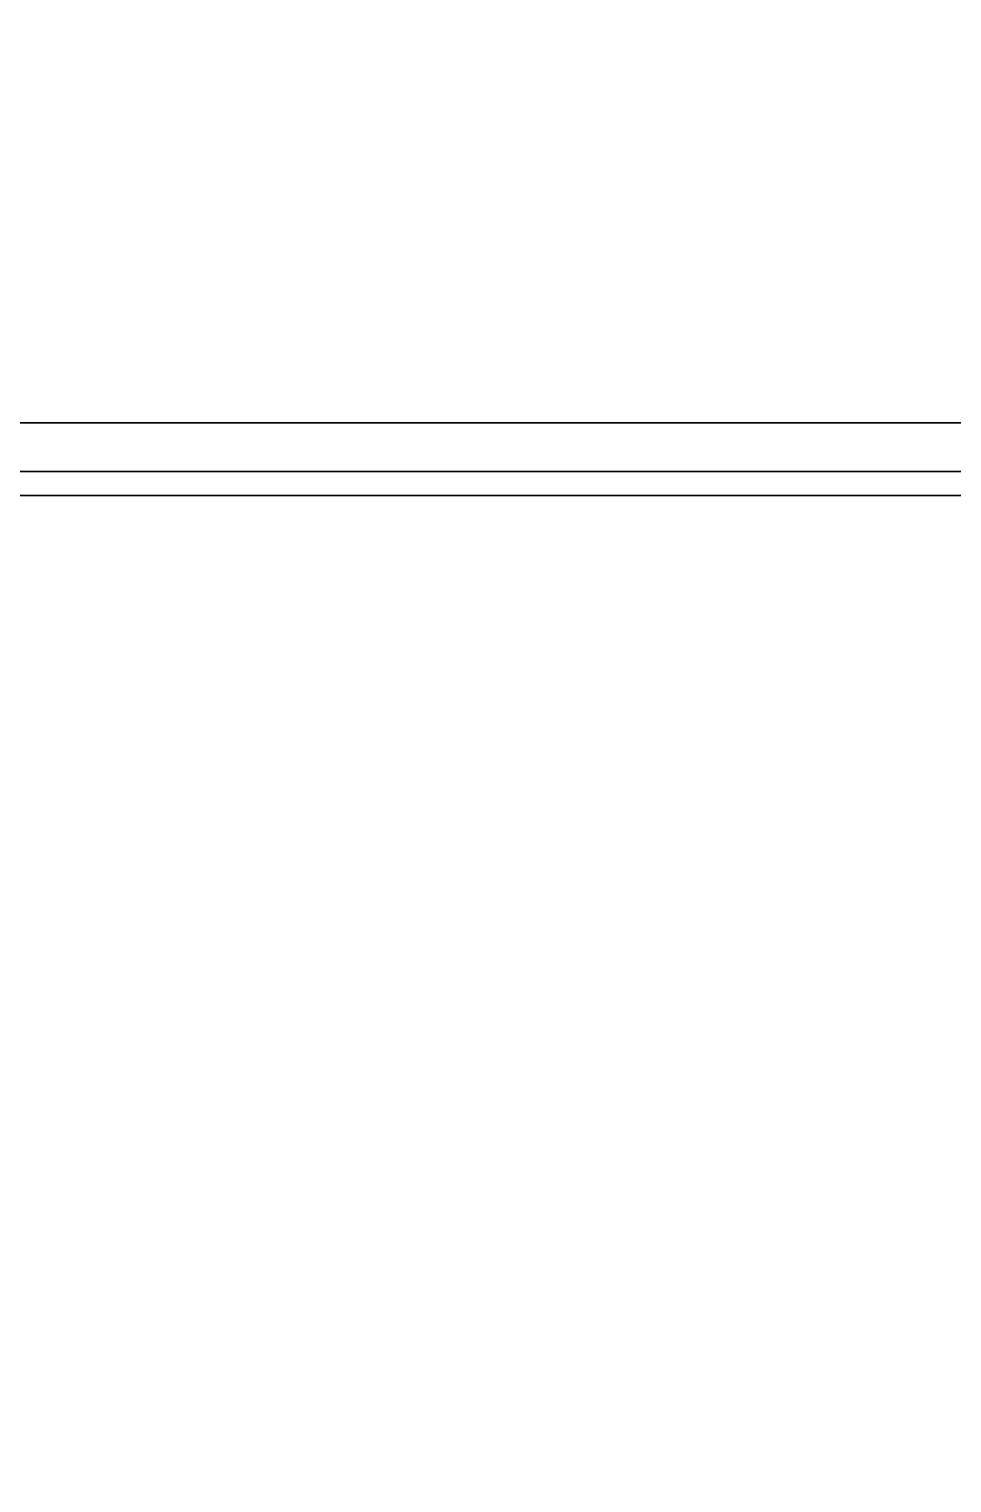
# Model space of a CAD drawing. Header units: millimetres. Extents: x -69706 to 52883, y -6882 to 68885.
# Drawn here: x 46294.049 to 46295.948, y 64975.202 to 64978.197 of the extents above; entities that cross this region are included whole.
import ezdxf

# ---------------------------------------------------------------- set-up
doc = ezdxf.new("R2010")
doc.units = ezdxf.units.MM
doc.layers.add('XFM7P20PCW$0$G-IMPT', color=252, linetype='Continuous', lineweight=9)
doc.layers.add('XFM7P20PCW$0$M-EQPM', color=252, linetype='Continuous', lineweight=9)
doc.layers.add('XFM7P20PCW$0$U-CV-DIM', color=252, linetype='Continuous')
doc.styles.add('XFM7P20PCW$0$PX-TEXT', font='isocp.shx', dxfattribs={"width": 0.7, "bigfont": 'chineset.shx'})
doc.dimstyles.new('XFM7P20PCW$0$PX-400', dxfattribs={"dimscale": 1000, "dimtxt": 0.25, "dimasz": 0.03, "dimexe": 0.1, "dimexo": 0.1, "dimgap": 0.05, "dimtad": 1, "dimdec": 0, "dimzin": 0, "dimdsep": 46, "dimtxsty": 'XFM7P20PCW$0$PX-TEXT', "dimblk": 'XFM7P20PCW$0$_Dot', "dimcen": 2, "dimclrd": 2, "dimclre": 1, "dimclrt": 4, "dimadec": 0, "dimazin": 0, "dimtfac": 1, "dimtdec": 0, "dimtix": 1, "dimtmove": 2, "dimatfit": 3, "dimfxl": 1, "dimtvp": 1, "dimtolj": 1, "dimtzin": 0, "dimarcsym": 0})

# ---------------------------------------------------------------- blocks, each defined once
blk = doc.blocks.new('XFM7P20PCW$0$ui_PCW Pump Shockproof Base - PCW防震基座-Renew_dwg_¹s_ó¹Ï UA300015 _ó_û 100x9tx6M-V89-剖面 73')
at = {"layer": 'XFM7P20PCW$0$G-IMPT'}
for p, q in [((131818.3675, 25583), (132038.3675, 25583)), ((132038.3675, 25583), (131939.3675, 25583))]:
    blk.add_line(p, q, dxfattribs=at)
blk = doc.blocks.new('XFM7P20PCW$0$ui_PCW Pump Shockproof Base - PCW防震基座-Renew_dwg_²Õ_X¹Ï OB801032 JAD-2_uÂ__W_ _ö_ûÁá_N MK1808005SLDASM-V93-剖面 73')
blk.add_blockref('XFM7P20PCW$0$ui_PCW Pump Shockproof Base - PCW防震基座-Renew_dwg_¹s_ó¹Ï UA300015 _ó_û 100x9tx6M-V89-剖面 73', (0, 0))
blk = doc.blocks.new('XFM7P20PCW$0$ui_PCW Pump Shockproof Base - PCW防震基座-Renew_dwg_XA400011 ___¹_ÐÅÒ_K_È____-V82-剖面 73')
at = {"layer": 'XFM7P20PCW$0$G-IMPT'}
for p, q in [((130616.6358, 25583.15), (130621.6581, 25583.15)), ((130621.7248, 25583.15), (130616.6358, 25583.15)), ((130622.7149, 25583.15), (130619.1182, 25583.15)), ((130619.1182, 25583.15), (130622.5445, 25583.15)), ((130622.5445, 25583.15), (130619.2079, 25583.15)), ((130619.984, 25583.15), (130622.5067, 25583.15)), ((130620.003, 25583.15), (130622.2746, 25583.15)), ((130622.3174, 25583.15), (130620.0836, 25583.15)), ((130622.0902, 25583.15), (130620.1025, 25583.15)), ((130621.4991, 25583.15), (130620.1208, 25583.15)), ((130620.1287, 25583.15), (130621.8148, 25583.15)), ((130620.4796, 25583.15), (130620.7462, 25583.15)), ((130620.7462, 25583.15), (130620.4796, 25583.15)), ((130620.5403, 25583.15), (130620.7384, 25583.15)), ((130620.5522, 25583.15), (130620.7482, 25583.15)), ((130620.5807, 25583.15), (130620.8029, 25583.15)), ((130620.798, 25583.15), (130620.5898, 25583.15)), ((130620.5972, 25583.15), (130621.6188, 25583.15)), ((130621.7913, 25583.15), (130620.6344, 25583.15)), ((130620.9109, 25583.15), (130620.6521, 25583.15)), ((130620.6521, 25583.15), (130620.9109, 25583.15)), ((130620.8618, 25583.15), (130620.6933, 25583.15)), ((130620.7791, 25583.15), (130622.7668, 25583.15)), ((130622.7997, 25583.15), (130620.784, 25583.15)), ((130620.8031, 25583.15), (130621.6266, 25583.15)), ((130621.2324, 25583.15), (130620.8168, 25583.15)), ((130620.8168, 25583.15), (130621.2324, 25583.15)), ((130621.5482, 25583.15), (130620.8345, 25583.15)), ((130620.8976, 25583.15), (130622.6343, 25583.15)), ((130621.0913, 25583.15), (130620.9187, 25583.15)), ((130620.9187, 25583.15), (130621.0913, 25583.15)), ((130621.2481, 25583.15), (130620.9678, 25583.15)), ((130621.3344, 25583.15), (130621.1482, 25583.15)), ((130621.4239, 25583.15), (130621.667, 25583.15)), ((130621.9709, 25583.15), (130621.8537, 25583.15)), ((130622.0096, 25583.15), (130622.5635, 25583.15)), ((130614.8675, 25583.05), (130641.8675, 25583.05)), ((130641.8675, 25583.05), (130614.8675, 25583.05))]:
    blk.add_line(p, q, dxfattribs=at)
at = {"layer": 'XFM7P20PCW$0$G-IMPT', "flags": 128}
for points in [[(130620.6562, 25583.15), (130620.5436, 25583.15), (130620.4287, 25583.15)], [(130620.8121, 25583.15), (130620.7104, 25583.15), (130620.6087, 25583.15)], [(130620.784, 25583.15), (130620.7884, 25583.15), (130620.798, 25583.15)], [(130620.9593, 25583.15), (130621.1429, 25583.15), (130621.319, 25583.15)], [(130621.2713, 25583.15), (130621.1157, 25583.15), (130620.9593, 25583.15)], [(130621.0326, 25583.15), (130621.1326, 25583.15), (130621.2304, 25583.15)], [(130621.5717, 25583.15), (130621.5551, 25583.15), (130621.5325, 25583.15)], [(130621.5412, 25583.15), (130621.6273, 25583.15), (130621.7067, 25583.15)], [(130621.5973, 25583.15), (130621.5866, 25583.15), (130621.5717, 25583.15)], [(130621.5952, 25583.15), (130621.6253, 25583.15), (130621.6522, 25583.15)], [(130621.7067, 25583.15), (130621.7657, 25583.15), (130621.8203, 25583.15)], [(130622.3791, 25583.15), (130622.2347, 25583.15), (130622.0902, 25583.15)], [(130622.5445, 25583.15), (130622.431, 25583.15), (130622.3174, 25583.15)]]:
    blk.add_lwpolyline(points, dxfattribs=at)
at = {"layer": 'XFM7P20PCW$0$G-IMPT'}
for points, knots in [([(130620.1461, 25583.15), (130620.1706, 25583.15), (130620.2187, 25583.15), (130620.3009, 25583.15), (130620.3863, 25583.15), (130620.4771, 25583.15), (130620.5736, 25583.15), (130620.6746, 25583.15), (130620.7797, 25583.15), (130620.892, 25583.15), (130621.0071, 25583.15), (130621.1267, 25583.15), (130621.2513, 25583.15), (130621.3796, 25583.15), (130621.5129, 25583.15), (130621.6498, 25583.15), (130621.7911, 25583.15), (130621.8868, 25583.15), (130621.9353, 25583.15)], [-1, -1, -1, -1, -0.925069, -0.852922, -0.783636, -0.717497, -0.653312, -0.591164, -0.530738, -0.471568, -0.412999, -0.355584, -0.297811, -0.240233, -0.18151, -0.122367, -0.06198, 0, 0, 0, 0]), ([(130620.9866, 25583.15), (130620.9759, 25583.15), (130620.9517, 25583.15), (130620.9197, 25583.15), (130620.8783, 25583.15), (130620.8357, 25583.15), (130620.7906, 25583.15), (130620.7396, 25583.15), (130620.6854, 25583.15), (130620.6276, 25583.15), (130620.5689, 25583.15), (130620.5101, 25583.15), (130620.4504, 25583.15), (130620.393, 25583.15), (130620.3353, 25583.15), (130620.279, 25583.15), (130620.2251, 25583.15), (130620.1855, 25583.15), (130620.1668, 25583.15)], [-1, -1, -1, -1, -0.9688, -0.929513, -0.882785, -0.828424, -0.765878, -0.696037, -0.617844, -0.532354, -0.445665, -0.364926, -0.289963, -0.220908, -0.157034, -0.098999, -0.046754, 0, 0, 0, 0]), ([(130620.2765, 25583.15), (130620.4264, 25583.15), (130620.7172, 25583.15), (130621.1386, 25583.15), (130621.5316, 25583.15), (130621.8383, 25583.15), (130622.0645, 25583.15), (130622.2229, 25583.15), (130622.3695, 25583.15), (130622.5051, 25583.15), (130622.6293, 25583.15), (130622.7427, 25583.15), (130622.8466, 25583.15), (130622.9359, 25583.15), (130623.0152, 25583.15), (130623.0858, 25583.15), (130623.1454, 25583.15), (130623.1918, 25583.15), (130623.2318, 25583.15), (130623.258, 25583.15), (130623.2728, 25583.15), (130623.2755, 25583.15), (130623.2768, 25583.15)], [-1, -1, -1, -1, -0.894657, -0.795625, -0.701931, -0.61293, -0.570274, -0.529099, -0.488878, -0.449821, -0.411646, -0.373317, -0.335548, -0.297485, -0.259519, -0.222382, -0.185284, -0.148473, -0.111902, -0.074888, -0.037896, 0, 0, 0, 0]), ([(130624.1307, 25583.15), (130624.1293, 25583.15), (130624.1265, 25583.15), (130624.1044, 25583.15), (130624.0659, 25583.15), (130624.0125, 25583.15), (130623.9464, 25583.15), (130623.8633, 25583.15), (130623.7638, 25583.15), (130623.6506, 25583.15), (130623.522, 25583.15), (130623.3814, 25583.15), (130623.2251, 25583.15), (130623.0566, 25583.15), (130622.8738, 25583.15), (130622.6792, 25583.15), (130622.4693, 25583.15), (130622.2479, 25583.15), (130622.0174, 25583.15), (130621.7822, 25583.15), (130621.5418, 25583.15), (130621.2983, 25583.15), (130621.0495, 25583.15), (130620.7975, 25583.15), (130620.5406, 25583.15), (130620.3679, 25583.15), (130620.2809, 25583.15)], [-1, -1, -1, -1, -0.950804, -0.903752, -0.858651, -0.815344, -0.773941, -0.733827, -0.69471, -0.656755, -0.619123, -0.581504, -0.543681, -0.505763, -0.466976, -0.427527, -0.386921, -0.345066, -0.302603, -0.260116, -0.217805, -0.174938, -0.132013, -0.088589, -0.044628, 0, 0, 0, 0]), ([(130620.7581, 25583.15), (130620.7359, 25583.15), (130620.6915, 25583.15), (130620.6192, 25583.15), (130620.5439, 25583.15), (130620.4906, 25583.15), (130620.4639, 25583.15)], [-1, -1, -1, -1, -0.74914, -0.499507, -0.250024, 0, 0, 0, 0]), ([(130620.7267, 25583.15), (130620.6969, 25583.15), (130620.6393, 25583.15), (130620.5805, 25583.15), (130620.5522, 25583.15)], [-1, -1, -1, -1, -0.482607, 0, 0, 0, 0]), ([(130620.5795, 25583.15), (130620.5866, 25583.15), (130620.6016, 25583.15), (130620.6204, 25583.15), (130620.6375, 25583.15), (130620.6471, 25583.15), (130620.6521, 25583.15)], [-1, -1, -1, -1, -0.7861207, -0.5482419, -0.2870967, 0, 0, 0, 0]), ([(130620.6855, 25583.15), (130620.667, 25583.15), (130620.63, 25583.15), (130620.599, 25583.15), (130620.5835, 25583.15)], [0, 0, 0, 0, 0.500784, 1, 1, 1, 1]), ([(130620.754, 25583.15), (130620.7409, 25583.15), (130620.7152, 25583.15), (130620.6729, 25583.15), (130620.63, 25583.15), (130620.5989, 25583.15), (130620.5835, 25583.15)], [-1, -1, -1, -1, -0.737841, -0.484853, -0.239181, 0, 0, 0, 0]), ([(130620.6087, 25583.15), (130620.6543, 25583.15), (130620.7431, 25583.15), (130620.8729, 25583.15), (130620.9954, 25583.15), (130621.1104, 25583.15), (130621.218, 25583.15), (130621.318, 25583.15), (130621.4109, 25583.15), (130621.47, 25583.15), (130621.4985, 25583.15)], [-1, -1, -1, -1, -0.847176, -0.702144, -0.564858, -0.435993, -0.315516, -0.202466, -0.097595, 0, 0, 0, 0]), ([(130620.6207, 25583.15), (130620.6369, 25583.15), (130620.6684, 25583.15), (130620.7107, 25583.15), (130620.7492, 25583.15), (130620.771, 25583.15), (130620.7816, 25583.15)], [-1, -1, -1, -1, -0.734704, -0.480821, -0.235313, 0, 0, 0, 0]), ([(130620.8052, 25583.15), (130620.7926, 25583.15), (130620.7662, 25583.15), (130620.7273, 25583.15), (130620.687, 25583.15), (130620.6603, 25583.15), (130620.6463, 25583.15)], [-1, -1, -1, -1, -0.7870095, -0.5502736, -0.2884103, 0, 0, 0, 0]), ([(130620.6463, 25583.15), (130620.6594, 25583.15), (130620.6848, 25583.15), (130620.7248, 25583.15), (130620.7643, 25583.15), (130620.7919, 25583.15), (130620.8052, 25583.15)], [-1, -1, -1, -1, -0.721478, -0.463218, -0.222239, 0, 0, 0, 0]), ([(130621.4893, 25583.15), (130621.4251, 25583.15), (130621.2925, 25583.15), (130621.0877, 25583.15), (130620.871, 25583.15), (130620.7228, 25583.15), (130620.6466, 25583.15)], [-1, -1, -1, -1, -0.770793, -0.527014, -0.270938, 0, 0, 0, 0]), ([(130620.6466, 25583.15), (130620.7088, 25583.15), (130620.8315, 25583.15), (130621.0129, 25583.15), (130621.189, 25583.15), (130621.3043, 25583.15), (130621.361, 25583.15)], [-1, -1, -1, -1, -0.739319, -0.485361, -0.2390133, 0, 0, 0, 0]), ([(130620.9031, 25583.15), (130620.8819, 25583.15), (130620.8404, 25583.15), (130620.778, 25583.15), (130620.717, 25583.15), (130620.6761, 25583.15), (130620.6562, 25583.15)], [-1, -1, -1, -1, -0.732094, -0.476114, -0.232366, 0, 0, 0, 0]), ([(130620.8031, 25583.15), (130620.7932, 25583.15), (130620.774, 25583.15), (130620.7422, 25583.15), (130620.7112, 25583.15), (130620.6886, 25583.15), (130620.6777, 25583.15)], [-1, -1, -1, -1, -0.72452, -0.466847, -0.226445, 0, 0, 0, 0]), ([(130620.6855, 25583.15), (130620.6968, 25583.15), (130620.7213, 25583.15), (130620.7566, 25583.15), (130620.7946, 25583.15), (130620.8193, 25583.15), (130620.8325, 25583.15)], [-1, -1, -1, -1, -0.799597, -0.566464, -0.301161, 0, 0, 0, 0]), ([(130620.6855, 25583.15), (130620.7056, 25583.15), (130620.7465, 25583.15), (130620.8064, 25583.15), (130620.8669, 25583.15), (130620.9065, 25583.15), (130620.9266, 25583.15)], [-1, -1, -1, -1, -0.762861, -0.517079, -0.262887, 0, 0, 0, 0]), ([(130620.6954, 25583.15), (130620.6956, 25583.15), (130620.6961, 25583.15), (130620.6973, 25583.15), (130620.6985, 25583.15), (130620.6995, 25583.15), (130620.7007, 25583.15), (130620.7012, 25583.15)], [-0.5127935, -0.5127935, -0.5127935, -0.5127935, -0.381694, -0.2628472, -0.1609291, -0.072854, 0, 0, 0, 0]), ([(130620.9306, 25583.15), (130620.9143, 25583.15), (130620.8808, 25583.15), (130620.8285, 25583.15), (130620.7737, 25583.15), (130620.7361, 25583.15), (130620.7169, 25583.15)], [-1, -1, -1, -1, -0.763616, -0.517997, -0.264307, 0, 0, 0, 0]), ([(130620.7169, 25583.15), (130620.7224, 25583.15), (130620.7332, 25583.15), (130620.7499, 25583.15), (130620.7674, 25583.15), (130620.7795, 25583.15), (130620.7854, 25583.15)], [-1, -1, -1, -1, -0.725953, -0.468488, -0.226177, 0, 0, 0, 0]), ([(130620.9463, 25583.15), (130620.9109, 25583.15), (130620.8389, 25583.15), (130620.7645, 25583.15), (130620.7267, 25583.15)], [-1, -1, -1, -1, -0.50784, 0, 0, 0, 0]), ([(130620.7384, 25583.15), (130620.7622, 25583.15), (130620.809, 25583.15), (130620.8783, 25583.15), (130620.9453, 25583.15), (130620.9892, 25583.15), (130621.0108, 25583.15)], [0, 0, 0, 0, 0.26218, 0.515867, 0.762141, 1, 1, 1, 1]), ([(130620.7482, 25583.15), (130620.7568, 25583.15), (130620.7732, 25583.15), (130620.7991, 25583.15), (130620.8241, 25583.15), (130620.8418, 25583.15), (130620.8502, 25583.15)], [-1, -1, -1, -1, -0.712615, -0.45016, -0.212831, 0, 0, 0, 0]), ([(130620.9893, 25583.15), (130620.9719, 25583.15), (130620.9377, 25583.15), (130620.8811, 25583.15), (130620.8221, 25583.15), (130620.7792, 25583.15), (130620.7581, 25583.15)], [-1, -1, -1, -1, -0.7350324, -0.4804079, -0.2357684, 0, 0, 0, 0]), ([(130620.7816, 25583.15), (130620.7868, 25583.15), (130620.7973, 25583.15), (130620.8118, 25583.15), (130620.8257, 25583.15), (130620.8392, 25583.15), (130620.8527, 25583.15), (130620.8653, 25583.15), (130620.878, 25583.15), (130620.8855, 25583.15), (130620.8894, 25583.15)], [-1, -1, -1, -1, -0.897109, -0.788987, -0.674449, -0.552827, -0.424932, -0.290042, -0.148653, 0, 0, 0, 0]), ([(130620.8029, 25583.15), (130620.8248, 25583.15), (130620.8673, 25583.15), (130620.9357, 25583.15), (130621.0046, 25583.15), (130621.0534, 25583.15), (130621.0771, 25583.15)], [-1, -1, -1, -1, -0.729672, -0.473329, -0.22972, 0, 0, 0, 0]), ([(130620.8031, 25583.15), (130620.8302, 25583.15), (130620.882, 25583.15), (130620.955, 25583.15), (130621.0197, 25583.15), (130621.059, 25583.15), (130621.0776, 25583.15)], [0, 0, 0, 0, 0.287756, 0.550375, 0.787772, 1, 1, 1, 1]), ([(130621.1128, 25583.15), (130621.0903, 25583.15), (130621.0442, 25583.15), (130620.9696, 25583.15), (130620.8889, 25583.15), (130620.8322, 25583.15), (130620.8031, 25583.15)], [0, 0, 0, 0, 0.230869, 0.473421, 0.729898, 1, 1, 1, 1]), ([(130620.9542, 25583.15), (130620.9417, 25583.15), (130620.9164, 25583.15), (130620.8791, 25583.15), (130620.8416, 25583.15), (130620.8175, 25583.15), (130620.8052, 25583.15)], [-1, -1, -1, -1, -0.760763, -0.513737, -0.261632, 0, 0, 0, 0]), ([(130620.8052, 25583.15), (130620.8169, 25583.15), (130620.8406, 25583.15), (130620.879, 25583.15), (130620.9203, 25583.15), (130620.9492, 25583.15), (130620.9638, 25583.15)], [-1, -1, -1, -1, -0.757074, -0.511937, -0.259159, 0, 0, 0, 0]), ([(130621.1107, 25583.15), (130621.0899, 25583.15), (130621.0468, 25583.15), (130620.9752, 25583.15), (130620.8972, 25583.15), (130620.841, 25583.15), (130620.8121, 25583.15)], [-1, -1, -1, -1, -0.77544, -0.534698, -0.27556, 0, 0, 0, 0]), ([(130620.8345, 25583.15), (130620.8522, 25583.15), (130620.8869, 25583.15), (130620.9377, 25583.15), (130620.9861, 25583.15), (130621.0173, 25583.15), (130621.0326, 25583.15)], [-1, -1, -1, -1, -0.738927, -0.486295, -0.23952, 0, 0, 0, 0]), ([(130620.8403, 25583.15), (130620.8669, 25583.15), (130620.9201, 25583.15), (130620.9984, 25583.15), (130621.0753, 25583.15), (130621.1253, 25583.15), (130621.1502, 25583.15)], [-1, -1, -1, -1, -0.7492195, -0.4985714, -0.249301, 0, 0, 0, 0]), ([(130621.0149, 25583.15), (130621.0017, 25583.15), (130620.9763, 25583.15), (130620.9414, 25583.15), (130620.9102, 25583.15), (130620.8922, 25583.15), (130620.8836, 25583.15)], [-1, -1, -1, -1, -0.720362, -0.462025, -0.222317, 0, 0, 0, 0]), ([(130621.2145, 25583.15), (130621.1892, 25583.15), (130621.1357, 25583.15), (130621.0585, 25583.15), (130620.9777, 25583.15), (130620.9251, 25583.15), (130620.8976, 25583.15)], [-1, -1, -1, -1, -0.785408, -0.547443, -0.285733, 0, 0, 0, 0]), ([(130620.9109, 25583.15), (130620.9364, 25583.15), (130620.9848, 25583.15), (130621.0528, 25583.15), (130621.1127, 25583.15), (130621.149, 25583.15), (130621.1659, 25583.15)], [-1, -1, -1, -1, -0.706296, -0.443023, -0.206779, 0, 0, 0, 0]), ([(130620.9187, 25583.15), (130620.926, 25583.15), (130620.9398, 25583.15), (130620.9599, 25583.15), (130620.9777, 25583.15), (130620.9933, 25583.15), (130621.0075, 25583.15), (130621.0194, 25583.15), (130621.0291, 25583.15), (130621.0357, 25583.15), (130621.0384, 25583.15)], [-1, -1, -1, -1, -0.786975, -0.599796, -0.437125, -0.302149, -0.190552, -0.104648, -0.042233, 0, 0, 0, 0]), ([(130621.2208, 25583.15), (130621.1983, 25583.15), (130621.1523, 25583.15), (130621.0805, 25583.15), (130621.005, 25583.15), (130620.9531, 25583.15), (130620.9266, 25583.15)], [-1, -1, -1, -1, -0.765588, -0.520538, -0.265428, 0, 0, 0, 0]), ([(130621.154, 25583.15), (130621.1347, 25583.15), (130621.0968, 25583.15), (130621.0402, 25583.15), (130620.9852, 25583.15), (130620.9486, 25583.15), (130620.9306, 25583.15)], [-1, -1, -1, -1, -0.735228, -0.479956, -0.235622, 0, 0, 0, 0]), ([(130621.1717, 25583.15), (130621.1541, 25583.15), (130621.1186, 25583.15), (130621.0632, 25583.15), (130621.0057, 25583.15), (130620.9662, 25583.15), (130620.9463, 25583.15)], [-1, -1, -1, -1, -0.756545, -0.509478, -0.257235, 0, 0, 0, 0]), ([(130620.9638, 25583.15), (130620.9764, 25583.15), (130621.0017, 25583.15), (130621.0415, 25583.15), (130621.0826, 25583.15), (130621.1105, 25583.15), (130621.1247, 25583.15)], [-1, -1, -1, -1, -0.755976, -0.509263, -0.25803, 0, 0, 0, 0]), ([(130621.9857, 25583.15), (130621.9322, 25583.15), (130621.8276, 25583.15), (130621.6754, 25583.15), (130621.5361, 25583.15), (130621.404, 25583.15), (130621.2832, 25583.15), (130621.1719, 25583.15), (130621.071, 25583.15), (130621.0157, 25583.15), (130620.9866, 25583.15)], [-1, -1, -1, -1, -0.882232, -0.769824, -0.660157, -0.549375, -0.433057, -0.303979, -0.160562, 0, 0, 0, 0]), ([(130620.9893, 25583.15), (130621.0065, 25583.15), (130621.0406, 25583.15), (130621.09, 25583.15), (130621.138, 25583.15), (130621.1682, 25583.15), (130621.1834, 25583.15)], [0, 0, 0, 0, 0.251165, 0.500766, 0.749702, 1, 1, 1, 1]), ([(130621.2461, 25583.15), (130621.2277, 25583.15), (130621.1899, 25583.15), (130621.1281, 25583.15), (130621.0611, 25583.15), (130621.0137, 25583.15), (130620.9893, 25583.15)], [0, 0, 0, 0, 0.230158, 0.472515, 0.729206, 1, 1, 1, 1]), ([(130621.0063, 25583.15), (130621.0239, 25583.15), (130621.057, 25583.15), (130621.1055, 25583.15), (130621.1487, 25583.15), (130621.1863, 25583.15), (130621.2205, 25583.15), (130621.2491, 25583.15), (130621.2726, 25583.15), (130621.2887, 25583.15), (130621.2951, 25583.15)], [-1, -1, -1, -1, -0.7869745, -0.5997961, -0.4371251, -0.3021491, -0.1905525, -0.1046477, -0.0422329, 0, 0, 0, 0]), ([(130621.2054, 25583.15), (130621.189, 25583.15), (130621.157, 25583.15), (130621.1078, 25583.15), (130621.0575, 25583.15), (130621.023, 25583.15), (130621.0063, 25583.15)], [-1, -1, -1, -1, -0.726038, -0.467075, -0.227239, 0, 0, 0, 0]), ([(130621.0441, 25583.15), (130621.1028, 25583.15), (130621.2147, 25583.15), (130621.3716, 25583.15), (130621.5112, 25583.15), (130621.5959, 25583.15), (130621.6359, 25583.15)], [-1, -1, -1, -1, -0.710896, -0.447926, -0.211262, 0, 0, 0, 0]), ([(130621.0541, 25583.15), (130621.0716, 25583.15), (130621.1057, 25583.15), (130621.1556, 25583.15), (130621.2028, 25583.15), (130621.2333, 25583.15), (130621.2481, 25583.15)], [0, 0, 0, 0, 0.27048, 0.526159, 0.77028, 1, 1, 1, 1]), ([(130621.0771, 25583.15), (130621.099, 25583.15), (130621.1406, 25583.15), (130621.2032, 25583.15), (130621.2616, 25583.15), (130621.3008, 25583.15), (130621.319, 25583.15)], [-1, -1, -1, -1, -0.703736, -0.439578, -0.204222, 0, 0, 0, 0]), ([(130621.0776, 25583.15), (130621.0977, 25583.15), (130621.1372, 25583.15), (130621.1928, 25583.15), (130621.2452, 25583.15), (130621.2773, 25583.15), (130621.2931, 25583.15)], [0, 0, 0, 0, 0.263462, 0.517513, 0.762875, 1, 1, 1, 1]), ([(130621.0834, 25583.15), (130621.0997, 25583.15), (130621.132, 25583.15), (130621.1824, 25583.15), (130621.2331, 25583.15), (130621.268, 25583.15), (130621.2853, 25583.15)], [-1, -1, -1, -1, -0.740704, -0.487495, -0.240719, 0, 0, 0, 0]), ([(130621.7684, 25583.15), (130621.7161, 25583.15), (130621.6097, 25583.15), (130621.443, 25583.15), (130621.2687, 25583.15), (130621.1481, 25583.15), (130621.0869, 25583.15)], [-1, -1, -1, -1, -0.760787, -0.51364, -0.261023, 0, 0, 0, 0]), ([(130621.3559, 25583.15), (130621.3369, 25583.15), (130621.2971, 25583.15), (130621.237, 25583.15), (130621.1738, 25583.15), (130621.1311, 25583.15), (130621.109, 25583.15)], [-1, -1, -1, -1, -0.781883, -0.542917, -0.282261, 0, 0, 0, 0]), ([(130621.3709, 25583.15), (130621.3306, 25583.15), (130621.2507, 25583.15), (130621.1572, 25583.15), (130621.1107, 25583.15)], [-1, -1, -1, -1, -0.496986, 0, 0, 0, 0]), ([(130621.3402, 25583.15), (130621.3244, 25583.15), (130621.2915, 25583.15), (130621.2372, 25583.15), (130621.1774, 25583.15), (130621.1348, 25583.15), (130621.1128, 25583.15)], [0, 0, 0, 0, 0.223807, 0.46508, 0.72364, 1, 1, 1, 1]), ([(130621.1502, 25583.15), (130621.1735, 25583.15), (130621.2193, 25583.15), (130621.2845, 25583.15), (130621.3458, 25583.15), (130621.3841, 25583.15), (130621.4029, 25583.15)], [-1, -1, -1, -1, -0.737882, -0.484791, -0.238146, 0, 0, 0, 0]), ([(130621.3716, 25583.15), (130621.3551, 25583.15), (130621.3215, 25583.15), (130621.2686, 25583.15), (130621.2128, 25583.15), (130621.1739, 25583.15), (130621.154, 25583.15)], [-1, -1, -1, -1, -0.764518, -0.520396, -0.264922, 0, 0, 0, 0]), ([(130621.3992, 25583.15), (130621.3798, 25583.15), (130621.3418, 25583.15), (130621.2844, 25583.15), (130621.2281, 25583.15), (130621.1903, 25583.15), (130621.1717, 25583.15)], [-1, -1, -1, -1, -0.735679, -0.481559, -0.236439, 0, 0, 0, 0]), ([(130621.1834, 25583.15), (130621.2012, 25583.15), (130621.2365, 25583.15), (130621.2859, 25583.15), (130621.3318, 25583.15), (130621.3598, 25583.15), (130621.3736, 25583.15)], [0, 0, 0, 0, 0.258978, 0.511107, 0.757656, 1, 1, 1, 1]), ([(130621.3989, 25583.15), (130621.3679, 25583.15), (130621.3089, 25583.15), (130621.2387, 25583.15), (130621.2054, 25583.15)], [-1, -1, -1, -1, -0.474804, 0, 0, 0, 0]), ([(130621.5791, 25583.15), (130621.5457, 25583.15), (130621.4788, 25583.15), (130621.3853, 25583.15), (130621.2962, 25583.15), (130621.2419, 25583.15), (130621.2145, 25583.15)], [-1, -1, -1, -1, -0.753003, -0.503942, -0.253784, 0, 0, 0, 0]), ([(130621.45, 25583.15), (130621.4319, 25583.15), (130621.3958, 25583.15), (130621.3392, 25583.15), (130621.2809, 25583.15), (130621.2409, 25583.15), (130621.2208, 25583.15)], [-1, -1, -1, -1, -0.749713, -0.498943, -0.24995, 0, 0, 0, 0]), ([(130621.2266, 25583.15), (130621.2311, 25583.15), (130621.2398, 25583.15), (130621.249, 25583.15), (130621.255, 25583.15), (130621.2556, 25583.15), (130621.256, 25583.15)], [-1, -1, -1, -1, -0.725332, -0.466783, -0.226842, 0, 0, 0, 0]), ([(130621.2304, 25583.15), (130621.2462, 25583.15), (130621.2786, 25583.15), (130621.327, 25583.15), (130621.3777, 25583.15), (130621.4113, 25583.15), (130621.4285, 25583.15)], [-1, -1, -1, -1, -0.770274, -0.527664, -0.270836, 0, 0, 0, 0]), ([(130621.4326, 25583.15), (130621.4198, 25583.15), (130621.3932, 25583.15), (130621.3486, 25583.15), (130621.2997, 25583.15), (130621.2643, 25583.15), (130621.2461, 25583.15)], [0, 0, 0, 0, 0.224954, 0.466246, 0.724496, 1, 1, 1, 1]), ([(130621.3129, 25583.15), (130621.308, 25583.15), (130621.2971, 25583.15), (130621.2847, 25583.15), (130621.2731, 25583.15), (130621.2671, 25583.15), (130621.2638, 25583.15)], [-1, -1, -1, -1, -0.816951, -0.588929, -0.317878, 0, 0, 0, 0]), ([(130621.8392, 25583.15), (130621.798, 25583.15), (130621.7122, 25583.15), (130621.576, 25583.15), (130621.4277, 25583.15), (130621.3246, 25583.15), (130621.2713, 25583.15)], [-1, -1, -1, -1, -0.777093, -0.536363, -0.277675, 0, 0, 0, 0]), ([(130621.2853, 25583.15), (130621.3004, 25583.15), (130621.3292, 25583.15), (130621.3716, 25583.15), (130621.4105, 25583.15), (130621.4362, 25583.15), (130621.4483, 25583.15)], [-1, -1, -1, -1, -0.7108206, -0.4493652, -0.2115895, 0, 0, 0, 0]), ([(130621.319, 25583.15), (130621.3536, 25583.15), (130621.4254, 25583.15), (130621.5309, 25583.15), (130621.6402, 25583.15), (130621.7123, 25583.15), (130621.7495, 25583.15)], [-1, -1, -1, -1, -0.774593, -0.533149, -0.274361, 0, 0, 0, 0]), ([(130621.319, 25583.15), (130621.3334, 25583.15), (130621.3607, 25583.15), (130621.3997, 25583.15), (130621.4381, 25583.15), (130621.4631, 25583.15), (130621.4746, 25583.15)], [-1, -1, -1, -1, -0.698279, -0.430065, -0.198602, 0, 0, 0, 0]), ([(130621.333, 25583.15), (130621.3695, 25583.15), (130621.445, 25583.15), (130621.5084, 25583.15), (130621.5412, 25583.15)], [-1, -1, -1, -1, -0.51715, 0, 0, 0, 0]), ([(130621.3443, 25583.15), (130621.3566, 25583.15), (130621.3821, 25583.15), (130621.4189, 25583.15), (130621.4563, 25583.15), (130621.4807, 25583.15), (130621.4933, 25583.15)], [-1, -1, -1, -1, -0.773853, -0.533133, -0.274764, 0, 0, 0, 0]), ([(130621.361, 25583.15), (130621.4097, 25583.15), (130621.5079, 25583.15), (130621.6558, 25583.15), (130621.8063, 25583.15), (130621.9068, 25583.15), (130621.9577, 25583.15)], [-1, -1, -1, -1, -0.757195, -0.509989, -0.258142, 0, 0, 0, 0]), ([(130621.5791, 25583.15), (130621.5665, 25583.15), (130621.5406, 25583.15), (130621.4913, 25583.15), (130621.4355, 25583.15), (130621.3928, 25583.15), (130621.3709, 25583.15)], [-1, -1, -1, -1, -0.768988, -0.524932, -0.269199, 0, 0, 0, 0]), ([(130621.601, 25583.15), (130621.5809, 25583.15), (130621.5419, 25583.15), (130621.4834, 25583.15), (130621.4272, 25583.15), (130621.3897, 25583.15), (130621.3716, 25583.15)], [-1, -1, -1, -1, -0.725092, -0.467151, -0.225307, 0, 0, 0, 0]), ([(130621.5931, 25583.15), (130621.5639, 25583.15), (130621.5062, 25583.15), (130621.4344, 25583.15), (130621.3989, 25583.15)], [-1, -1, -1, -1, -0.494283, 0, 0, 0, 0]), ([(130621.4029, 25583.15), (130621.4191, 25583.15), (130621.4521, 25583.15), (130621.5005, 25583.15), (130621.5491, 25583.15), (130621.581, 25583.15), (130621.5973, 25583.15)], [-1, -1, -1, -1, -0.7641964, -0.5189845, -0.2648082, 0, 0, 0, 0]), ([(130623.2768, 25583.15), (130623.2755, 25583.15), (130623.2728, 25583.15), (130623.2495, 25583.15), (130623.2151, 25583.15), (130623.1621, 25583.15), (130623.0972, 25583.15), (130623.0171, 25583.15), (130622.9208, 25583.15), (130622.8115, 25583.15), (130622.6871, 25583.15), (130622.5486, 25583.15), (130622.3954, 25583.15), (130622.23, 25583.15), (130622.0474, 25583.15), (130621.8531, 25583.15), (130621.6438, 25583.15), (130621.4982, 25583.15), (130621.4239, 25583.15)], [-1, -1, -1, -1, -0.936664, -0.874889, -0.815312, -0.75679, -0.699112, -0.64163, -0.584239, -0.525613, -0.466034, -0.405992, -0.344928, -0.28139, -0.215625, -0.147009, -0.0751, 0, 0, 0, 0]), ([(130621.6286, 25583.15), (130621.6157, 25583.15), (130621.5897, 25583.15), (130621.5458, 25583.15), (130621.5, 25583.15), (130621.4667, 25583.15), (130621.45, 25583.15)], [-1, -1, -1, -1, -0.750026, -0.501172, -0.251189, 0, 0, 0, 0]), ([(130624.1307, 25583.15), (130624.13, 25583.15), (130624.1287, 25583.15), (130624.1129, 25583.15), (130624.0901, 25583.15), (130624.0561, 25583.15), (130624.0115, 25583.15), (130623.958, 25583.15), (130623.8963, 25583.15), (130623.8238, 25583.15), (130623.7396, 25583.15), (130623.6487, 25583.15), (130623.5457, 25583.15), (130623.4321, 25583.15), (130623.3113, 25583.15), (130623.1784, 25583.15), (130623.0371, 25583.15), (130622.8863, 25583.15), (130622.7279, 25583.15), (130622.5645, 25583.15), (130622.3951, 25583.15), (130622.2203, 25583.15), (130622.0414, 25583.15), (130621.857, 25583.15), (130621.6675, 25583.15), (130621.5391, 25583.15), (130621.4743, 25583.15)], [-1, -1, -1, -1, -0.947507, -0.897175, -0.848603, -0.801967, -0.757124, -0.714001, -0.672151, -0.631605, -0.592148, -0.553162, -0.514834, -0.476659, -0.438398, -0.40008, -0.361504, -0.322209, -0.28271, -0.243395, -0.203932, -0.164114, -0.124286, -0.083737, -0.04224, 0, 0, 0, 0]), ([(130621.4743, 25583.15), (130621.568, 25583.15), (130621.748, 25583.15), (130622.0031, 25583.15), (130622.2325, 25583.15), (130622.4392, 25583.15), (130622.6207, 25583.15), (130622.7844, 25583.15), (130622.9262, 25583.15), (130623.0523, 25583.15), (130623.1514, 25583.15), (130623.2248, 25583.15), (130623.2683, 25583.15), (130623.274, 25583.15), (130623.2768, 25583.15)], [-1, -1, -1, -1, -0.906204, -0.819812, -0.739637, -0.665153, -0.592907, -0.518552, -0.440729, -0.35773, -0.271414, -0.184022, -0.093965, 0, 0, 0, 0]), ([(130621.5325, 25583.15), (130621.5287, 25583.15), (130621.5208, 25583.15), (130621.5074, 25583.15), (130621.4922, 25583.15), (130621.4812, 25583.15), (130621.4756, 25583.15)], [-1, -1, -1, -1, -0.773722, -0.530976, -0.273738, 0, 0, 0, 0]), ([(130622.0334, 25583.15), (130621.9441, 25583.15), (130621.7636, 25583.15), (130621.5813, 25583.15), (130621.4893, 25583.15)], [-1, -1, -1, -1, -0.504808, 0, 0, 0, 0]), ([(130621.4933, 25583.15), (130621.5055, 25583.15), (130621.5294, 25583.15), (130621.5609, 25583.15), (130621.5883, 25583.15), (130621.6035, 25583.15), (130621.6109, 25583.15)], [-1, -1, -1, -1, -0.731606, -0.475269, -0.232824, 0, 0, 0, 0]), ([(130621.4985, 25583.15), (130621.5531, 25583.15), (130621.6604, 25583.15), (130621.8153, 25583.15), (130621.9618, 25583.15), (130622.054, 25583.15), (130622.0993, 25583.15)], [-1, -1, -1, -1, -0.735812, -0.481218, -0.236313, 0, 0, 0, 0]), ([(130621.6893, 25583.15), (130621.6852, 25583.15), (130621.6758, 25583.15), (130621.6602, 25583.15), (130621.6412, 25583.15), (130621.6191, 25583.15), (130621.5937, 25583.15), (130621.565, 25583.15), (130621.5332, 25583.15), (130621.5108, 25583.15), (130621.4991, 25583.15)], [-1, -1, -1, -1, -0.93317, -0.849892, -0.750593, -0.634621, -0.500616, -0.351413, -0.184073, 0, 0, 0, 0]), ([(130621.5206, 25583.15), (130621.5282, 25583.15), (130621.5429, 25583.15), (130621.5625, 25583.15), (130621.5801, 25583.15), (130621.5903, 25583.15), (130621.5952, 25583.15)], [-1, -1, -1, -1, -0.728586, -0.471311, -0.228703, 0, 0, 0, 0]), ([(130621.9906, 25583.15), (130621.9888, 25583.15), (130621.9832, 25583.15), (130621.9607, 25583.15), (130621.9292, 25583.15), (130621.8837, 25583.15), (130621.8265, 25583.15), (130621.7552, 25583.15), (130621.672, 25583.15), (130621.6114, 25583.15), (130621.5791, 25583.15)], [-1, -1, -1, -1, -0.971972, -0.917633, -0.835396, -0.725018, -0.586403, -0.419337, -0.223944, 0, 0, 0, 0]), ([(130621.8154, 25583.15), (130621.8117, 25583.15), (130621.8032, 25583.15), (130621.7869, 25583.15), (130621.7656, 25583.15), (130621.7381, 25583.15), (130621.7059, 25583.15), (130621.6689, 25583.15), (130621.6258, 25583.15), (130621.5952, 25583.15), (130621.5791, 25583.15)], [-1, -1, -1, -1, -0.941928, -0.86521, -0.771228, -0.655435, -0.520599, -0.366702, -0.193661, 0, 0, 0, 0]), ([(130621.7586, 25583.15), (130621.7435, 25583.15), (130621.7144, 25583.15), (130621.6707, 25583.15), (130621.6316, 25583.15), (130621.6056, 25583.15), (130621.5931, 25583.15)], [-1, -1, -1, -1, -0.718399, -0.456703, -0.219277, 0, 0, 0, 0]), ([(130621.7501, 25583.15), (130621.7479, 25583.15), (130621.7425, 25583.15), (130621.732, 25583.15), (130621.7182, 25583.15), (130621.7004, 25583.15), (130621.6793, 25583.15), (130621.6544, 25583.15), (130621.6261, 25583.15), (130621.6059, 25583.15), (130621.5952, 25583.15)], [-1, -1, -1, -1, -0.951511, -0.882311, -0.78976, -0.675249, -0.539428, -0.382259, -0.201495, 0, 0, 0, 0]), ([(130621.7736, 25583.15), (130621.7728, 25583.15), (130621.7706, 25583.15), (130621.7625, 25583.15), (130621.75, 25583.15), (130621.7322, 25583.15), (130621.71, 25583.15), (130621.6826, 25583.15), (130621.6504, 25583.15), (130621.6271, 25583.15), (130621.6147, 25583.15)], [-1, -1, -1, -1, -0.968927, -0.913235, -0.830474, -0.720815, -0.582324, -0.416457, -0.222362, 0, 0, 0, 0]), ([(130621.7579, 25583.15), (130621.7484, 25583.15), (130621.7299, 25583.15), (130621.6983, 25583.15), (130621.6651, 25583.15), (130621.6406, 25583.15), (130621.6286, 25583.15)], [-1, -1, -1, -1, -0.729332, -0.472969, -0.230255, 0, 0, 0, 0]), ([(130621.6522, 25583.15), (130621.6563, 25583.15), (130621.6647, 25583.15), (130621.6762, 25583.15), (130621.6874, 25583.15), (130621.6939, 25583.15), (130621.6972, 25583.15)], [-1, -1, -1, -1, -0.7594194, -0.5125604, -0.2593977, 0, 0, 0, 0]), ([(130621.6581, 25583.15), (130621.7332, 25583.15), (130621.8786, 25583.15), (130622.0902, 25583.15), (130622.2889, 25583.15), (130622.4751, 25583.15), (130622.6483, 25583.15), (130622.808, 25583.15), (130622.9556, 25583.15), (130623.1316, 25583.15), (130623.3314, 25583.15), (130623.5432, 25583.15), (130623.7239, 25583.15), (130623.8727, 25583.15), (130623.9875, 25583.15), (130624.0708, 25583.15), (130624.1224, 25583.15), (130624.1279, 25583.15), (130624.1307, 25583.15)], [-1, -1, -1, -1, -0.938789, -0.881541, -0.827367, -0.776223, -0.728754, -0.684024, -0.642369, -0.603485, -0.530175, -0.459465, -0.388246, -0.315654, -0.24107, -0.164778, -0.084676, 0, 0, 0, 0]), ([(130621.667, 25583.15), (130621.7648, 25583.15), (130621.9561, 25583.15), (130622.2299, 25583.15), (130622.4869, 25583.15), (130622.7263, 25583.15), (130622.9469, 25583.15), (130623.1513, 25583.15), (130623.3354, 25583.15), (130623.5034, 25583.15), (130623.6516, 25583.15), (130623.7796, 25583.15), (130623.8884, 25583.15), (130623.9779, 25583.15), (130624.0453, 25583.15), (130624.0944, 25583.15), (130624.1247, 25583.15), (130624.1286, 25583.15), (130624.1307, 25583.15)], [-1, -1, -1, -1, -0.928422, -0.859984, -0.793803, -0.729844, -0.667999, -0.607245, -0.547421, -0.487747, -0.428468, -0.369848, -0.311231, -0.251836, -0.191297, -0.129744, -0.0661, 0, 0, 0, 0]), ([(130623.2768, 25583.15), (130623.2751, 25583.15), (130623.2718, 25583.15), (130623.2374, 25583.15), (130623.1859, 25583.15), (130623.1107, 25583.15), (130623.0191, 25583.15), (130622.9111, 25583.15), (130622.7862, 25583.15), (130622.6709, 25583.15), (130622.5683, 25583.15), (130622.4792, 25583.15), (130622.3798, 25583.15), (130622.2694, 25583.15), (130622.1484, 25583.15), (130622.0163, 25583.15), (130621.874, 25583.15), (130621.7757, 25583.15), (130621.7248, 25583.15)], [-1, -1, -1, -1, -0.926406, -0.856197, -0.788685, -0.720828, -0.653095, -0.586284, -0.518288, -0.448119, -0.409042, -0.365423, -0.317132, -0.264073, -0.205405, -0.141897, -0.073428, 0, 0, 0, 0]), ([(130621.7495, 25583.15), (130621.7684, 25583.15), (130621.8034, 25583.15), (130621.8526, 25583.15), (130621.8939, 25583.15), (130621.9282, 25583.15), (130621.9547, 25583.15), (130621.9734, 25583.15), (130621.9877, 25583.15), (130621.9898, 25583.15), (130621.9906, 25583.15)], [-1, -1, -1, -1, -0.774373, -0.582105, -0.414407, -0.279989, -0.171827, -0.095193, -0.038795, 0, 0, 0, 0]), ([(130622.3125, 25583.15), (130622.2697, 25583.15), (130622.185, 25583.15), (130622.0505, 25583.15), (130621.9124, 25583.15), (130621.8162, 25583.15), (130621.7684, 25583.15)], [-1, -1, -1, -1, -0.743626, -0.492167, -0.244774, 0, 0, 0, 0]), ([(130621.8203, 25583.15), (130621.8609, 25583.15), (130621.939, 25583.15), (130622.0123, 25583.15), (130622.0474, 25583.15)], [-1, -1, -1, -1, -0.479808, 0, 0, 0, 0]), ([(130622.3314, 25583.15), (130622.2967, 25583.15), (130622.2253, 25583.15), (130622.1069, 25583.15), (130621.9782, 25583.15), (130621.8865, 25583.15), (130621.8392, 25583.15)], [-1, -1, -1, -1, -0.772574, -0.531305, -0.273754, 0, 0, 0, 0]), ([(130621.8537, 25583.15), (130621.9195, 25583.15), (130622.0453, 25583.15), (130622.2259, 25583.15), (130622.3902, 25583.15), (130622.5387, 25583.15), (130622.6716, 25583.15), (130622.7877, 25583.15), (130622.8896, 25583.15), (130622.9741, 25583.15), (130623.0463, 25583.15), (130623.1076, 25583.15), (130623.1598, 25583.15), (130623.203, 25583.15), (130623.2361, 25583.15), (130623.259, 25583.15), (130623.275, 25583.15), (130623.2762, 25583.15), (130623.2768, 25583.15)], [-1, -1, -1, -1, -0.897961, -0.804803, -0.718769, -0.640483, -0.569656, -0.505629, -0.447382, -0.395098, -0.345725, -0.29794, -0.25055, -0.202913, -0.155388, -0.105588, -0.054445, 0, 0, 0, 0]), ([(130621.9353, 25583.15), (130622.032, 25583.15), (130622.224, 25583.15), (130622.507, 25583.15), (130622.7813, 25583.15), (130622.9989, 25583.15), (130623.1651, 25583.15), (130623.2846, 25583.15), (130623.3951, 25583.15), (130623.5, 25583.15), (130623.5973, 25583.15), (130623.6869, 25583.15), (130623.7698, 25583.15), (130623.8708, 25583.15), (130623.9765, 25583.15), (130624.0645, 25583.15), (130624.1215, 25583.15), (130624.1276, 25583.15), (130624.1307, 25583.15)], [-1, -1, -1, -1, -0.925184, -0.8514654, -0.7761277, -0.6987029, -0.6591064, -0.6196599, -0.5798734, -0.5400501, -0.4991688, -0.4580928, -0.4155612, -0.3719198, -0.2827333, -0.19214, -0.0980753, 0, 0, 0, 0]), ([(130621.9577, 25583.15), (130621.9973, 25583.15), (130622.0755, 25583.15), (130622.1899, 25583.15), (130622.3009, 25583.15), (130622.372, 25583.15), (130622.4071, 25583.15)], [-1, -1, -1, -1, -0.741523, -0.489274, -0.241674, 0, 0, 0, 0]), ([(130624.1307, 25583.15), (130624.129, 25583.15), (130624.1257, 25583.15), (130624.0996, 25583.15), (130624.0603, 25583.15), (130623.9972, 25583.15), (130623.9233, 25583.15), (130623.8284, 25583.15), (130623.7188, 25583.15), (130623.5899, 25583.15), (130623.446, 25583.15), (130623.2824, 25583.15), (130623.1051, 25583.15), (130622.9093, 25583.15), (130622.6984, 25583.15), (130622.4698, 25583.15), (130622.2258, 25583.15), (130622.0574, 25583.15), (130621.9709, 25583.15)], [-1, -1, -1, -1, -0.930616, -0.864847, -0.802264, -0.742952, -0.68541, -0.629456, -0.574167, -0.518841, -0.46296, -0.405861, -0.347025, -0.285318, -0.22021, -0.151379, -0.077783, 0, 0, 0, 0]), ([(130623.2768, 25583.15), (130623.2753, 25583.15), (130623.2723, 25583.15), (130623.236, 25583.15), (130623.1845, 25583.15), (130623.1067, 25583.15), (130623.0122, 25583.15), (130622.8979, 25583.15), (130622.7691, 25583.15), (130622.6222, 25583.15), (130622.4683, 25583.15), (130622.3101, 25583.15), (130622.1485, 25583.15), (130622.0397, 25583.15), (130621.9857, 25583.15)], [-1, -1, -1, -1, -0.894416, -0.794132, -0.699053, -0.606998, -0.519051, -0.437126, -0.358539, -0.282258, -0.208228, -0.137284, -0.068223, 0, 0, 0, 0]), ([(130622.663, 25583.15), (130622.65, 25583.15), (130622.62, 25583.15), (130622.5674, 25583.15), (130622.5026, 25583.15), (130622.4247, 25583.15), (130622.3344, 25583.15), (130622.231, 25583.15), (130622.115, 25583.15), (130622.0334, 25583.15), (130621.9906, 25583.15)], [-1, -1, -1, -1, -0.938921, -0.859193, -0.762488, -0.646817, -0.512732, -0.360485, -0.188979, 0, 0, 0, 0]), ([(130622.445, 25583.15), (130622.4147, 25583.15), (130622.3518, 25583.15), (130622.2523, 25583.15), (130622.1456, 25583.15), (130622.0716, 25583.15), (130622.0334, 25583.15)], [-1, -1, -1, -1, -0.774734, -0.532031, -0.274272, 0, 0, 0, 0]), ([(130622.0474, 25583.15), (130622.0756, 25583.15), (130622.1348, 25583.15), (130622.2197, 25583.15), (130622.3078, 25583.15), (130622.3639, 25583.15), (130622.3931, 25583.15)], [-1, -1, -1, -1, -0.782721, -0.544153, -0.283545, 0, 0, 0, 0]), ([(130622.0993, 25583.15), (130622.1418, 25583.15), (130622.2261, 25583.15), (130622.3445, 25583.15), (130622.4548, 25583.15), (130622.5206, 25583.15), (130622.5536, 25583.15)], [-1, -1, -1, -1, -0.746782, -0.497964, -0.249681, 0, 0, 0, 0]), ([(130622.7289, 25583.15), (130622.6986, 25583.15), (130622.6387, 25583.15), (130622.5372, 25583.15), (130622.4302, 25583.15), (130622.3515, 25583.15), (130622.3125, 25583.15)], [-1, -1, -1, -1, -0.740008, -0.486486, -0.241026, 0, 0, 0, 0]), ([(130622.7387, 25583.15), (130622.7089, 25583.15), (130622.6493, 25583.15), (130622.5506, 25583.15), (130622.4445, 25583.15), (130622.3692, 25583.15), (130622.3314, 25583.15)], [-1, -1, -1, -1, -0.749689, -0.500404, -0.250853, 0, 0, 0, 0]), ([(130622.6343, 25583.15), (130622.6165, 25583.15), (130622.5786, 25583.15), (130622.5184, 25583.15), (130622.451, 25583.15), (130622.4038, 25583.15), (130622.3791, 25583.15)], [-1, -1, -1, -1, -0.791369, -0.555164, -0.291425, 0, 0, 0, 0]), ([(130622.5915, 25583.15), (130622.5779, 25583.15), (130622.5495, 25583.15), (130622.5017, 25583.15), (130622.4475, 25583.15), (130622.4084, 25583.15), (130622.3882, 25583.15)], [-1, -1, -1, -1, -0.778099, -0.536801, -0.278171, 0, 0, 0, 0]), ([(130622.3931, 25583.15), (130622.4218, 25583.15), (130622.4778, 25583.15), (130622.549, 25583.15), (130622.6114, 25583.15), (130622.6428, 25583.15), (130622.6581, 25583.15)], [-1, -1, -1, -1, -0.733961, -0.480836, -0.235747, 0, 0, 0, 0]), ([(130622.4071, 25583.15), (130622.4386, 25583.15), (130622.5018, 25583.15), (130622.5937, 25583.15), (130622.6847, 25583.15), (130622.7425, 25583.15), (130622.7717, 25583.15)], [-1, -1, -1, -1, -0.753987, -0.506656, -0.255453, 0, 0, 0, 0]), ([(130622.743, 25583.15), (130622.6951, 25583.15), (130622.5992, 25583.15), (130622.4965, 25583.15), (130622.445, 25583.15)], [-1, -1, -1, -1, -0.501627, 0, 0, 0, 0]), ([(130622.4828, 25583.15), (130622.507, 25583.15), (130622.5536, 25583.15), (130622.616, 25583.15), (130622.6725, 25583.15), (130622.7045, 25583.15), (130622.7198, 25583.15)], [-1, -1, -1, -1, -0.720304, -0.459961, -0.220541, 0, 0, 0, 0])]:
    blk.add_open_spline(points, degree=3, knots=knots, dxfattribs=at)
blk = doc.blocks.new('XFM7P20PCW$0$ui_PCW Pump Shockproof Base - _D_PCW Pump Shockproof Base_3000Lx1500Wx300H-1175038-剖面 73')
for name, p in [('XFM7P20PCW$0$ui_PCW Pump Shockproof Base - PCW防震基座-Renew_dwg_²Õ_X¹Ï OB801032 JAD-2_uÂ__W_ _ö_ûÁá_N MK1808005SLDASM-V93-剖面 73', (0, 0)), ('XFM7P20PCW$0$ui_PCW Pump Shockproof Base - PCW防震基座-Renew_dwg_XA400011 ___¹_ÐÅÒ_K_È____-V82-剖面 73', (1375, 0))]:
    blk.add_blockref(name, p)
blk = doc.blocks.new('XFM7P20PCW$0$_Dot')
at = {"color": 0, "linetype": 'ByBlock', "lineweight": -2}
blk.add_line((-0.5, 0), (-1, 0), dxfattribs=at)
at = {"color": 0, "linetype": 'ByBlock', "const_width": 0.5}
blk.add_lwpolyline([(-0.25, 0, 1), (0.25, 0, 1)], format="xyb", close=True, dxfattribs=at)
blk = doc.blocks.new('*D277')
at = {"layer": 'XFM7P20PCW$0$U-CV-DIM', "color": 1, "lineweight": -2, "transparency": 16777216}
for p, q in [((47144.3949, 67126.6649), (46367.9054, 67126.6649)), ((47144.3949, 64693.6047), (46367.9054, 64693.6047))]:
    blk.add_line(p, q, dxfattribs=at)
at = {"layer": 'XFM7P20PCW$0$U-CV-DIM', "color": 2, "lineweight": -2, "transparency": 16777216}
blk.add_line((46467.9054, 67096.6649), (46467.9054, 64723.6047), dxfattribs=at)
at = {"layer": 'XFM7P20PCW$0$U-CV-DIM', "color": 2, "lineweight": -2, "transparency": 16777216, "xscale": 30, "yscale": 30, "zscale": 30}
for p, rotation in [((46467.9054, 67126.6649), 90), ((46467.9054, 64693.6047), 270)]:
    blk.add_blockref('XFM7P20PCW$0$_Dot', p, dxfattribs=dict(at, rotation=rotation))
at = {"layer": 'XFM7P20PCW$0$U-CV-DIM', "color": 4, "transparency": 16777216, "insert": (46292.8808, 65910.1348), "char_height": 250, "attachment_point": 5, "rotation": 90, "style": 'XFM7P20PCW$0$PX-TEXT'}
blk.add_mtext('\\A1;2433', dxfattribs=at)

msp = doc.modelspace()

# ---------------------------------------------------------------- block references
at = {"layer": 'XFM7P20PCW$0$M-EQPM'}
msp.add_blockref('XFM7P20PCW$0$ui_PCW Pump Shockproof Base - _D_PCW Pump Shockproof Base_3000Lx1500Wx300H-1175038-剖面 73', (-85701.6007, 39394.2356), dxfattribs=at)

# ---------------------------------------------------------------- dimensions: what is measured, and where the dimension line sits
at = {"layer": 'XFM7P20PCW$0$U-CV-DIM'}
dim = msp.add_linear_dim(base=(46467.9054, 64693.6047), p1=(47244.3949, 67126.6649), p2=(47244.3949, 64693.6047), angle=270, dimstyle='XFM7P20PCW$0$PX-400', dxfattribs=at)
dim.commit()
dim.dimension.update_dxf_attribs({"geometry": '*D277', "text_midpoint": (46292.8808, 65910.1348)})

doc.saveas('drawing.dxf')
